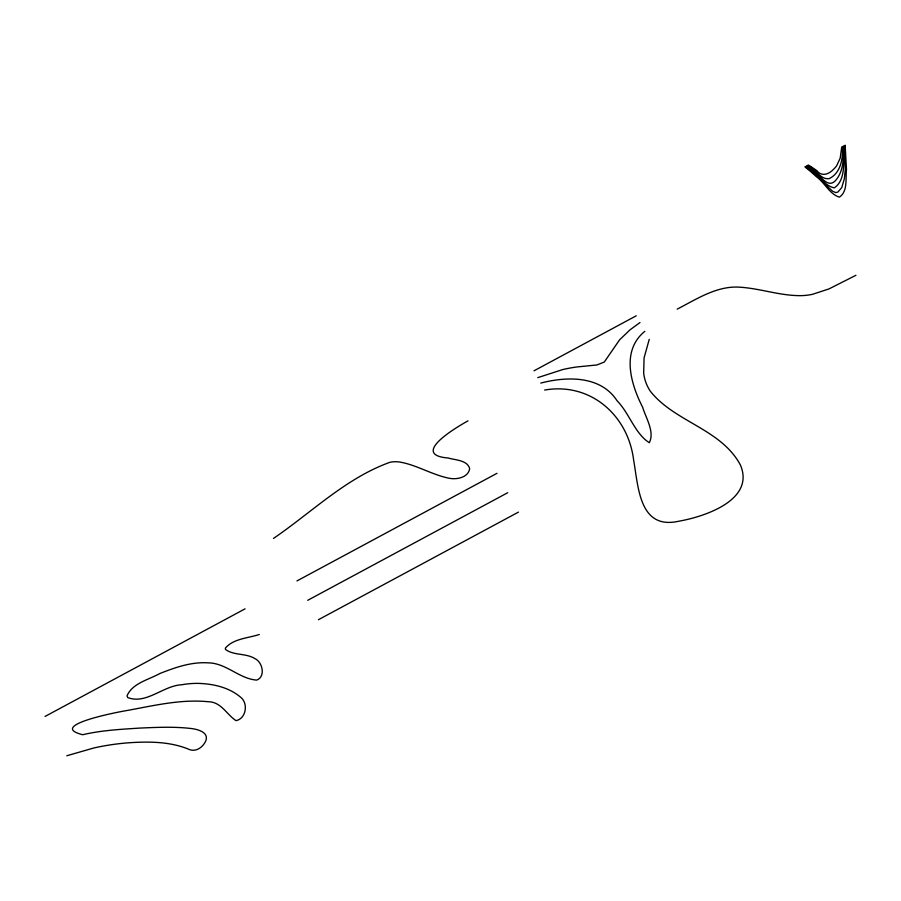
<?xml version="1.0" encoding="UTF-8"?>
<svg xmlns="http://www.w3.org/2000/svg" width="901" height="901" viewBox="0 0 901 901"><rect width="100%" height="100%" fill="white"/><g stroke="black" fill="none" stroke-linecap="round" stroke-linejoin="round"><path stroke-width="1.35" d="M649.249 339.339L644.069 357.934L643.674 373.239A45.974 43.496 -22.6 0 0 650.308 391.203C674.714 422.152 721.014 428.775 740.397 464.995C755.432 500.179 704.177 516.814 678.622 521.251C639.113 530.081 638.404 486.653 633.651 460.253C628.29 415.631 590.763 382.013 544.621 390.054M644.823 331.32C620.834 350.816 630.79 384.04 642.661 407.32C645.893 418.087 654.881 431.827 649.317 442.718C634.856 433.606 629.281 413.12 617.106 400.799C600.607 375.379 566.808 376.303 540.769 383.083M273.476 538.426C311.566 512.478 346.029 478.014 390.032 462.269A26.715 25.273 -22.6 0 1 399.898 462.067C417.298 465.119 432.57 475.154 449.914 478.386C457.291 479.659 468.509 477.327 469.68 468.531C467.146 459.96 455.343 460.174 448.225 458.012C409.403 454.904 456.863 427.006 467.991 420.857M639.969 322.558L629.99 329.856L619.573 339.857L604.267 362.078L596.901 364.961L577.248 366.921A136.524 129.158 -22.6 0 0 562.742 369.568L537.762 377.643M533.989 370.818L636.241 315.8M677.158 309.156C697.047 298.941 717.545 285.144 740.971 287.273C761.57 288.759 781.46 296.181 802.25 295.618A61.448 58.137 -22.6 0 0 812.353 294.357L828.943 288.939L855.95 275.278M45.05 716.441L245.072 608.839M296.97 580.92L496.992 473.318M307.703 600.314L507.725 492.712M318.425 619.719L518.447 512.117M66.787 755.759L93.895 747.965A232.987 220.43 -22.6 0 1 130.465 742.661C150.467 741.455 171.314 741.703 189.998 749.778C196.891 751.975 203.502 746.546 205.969 740.419C208.75 732.198 197.657 729.326 191.688 728.582C174.557 726.488 157.247 727.332 140.049 728.064C120.858 729.303 101.486 730.317 82.689 734.72C46.03 725.553 119.72 711.767 124.023 711.035C151.728 706.159 179.862 698.906 208.187 701.721C221.218 701.766 226.737 714.662 236.017 720.642C246.277 718.683 248.597 702.915 240.297 696.946C228.471 687.08 212.535 683.69 197.465 683.375A83.466 78.961 -22.6 0 0 181.777 684.749C163.239 685.627 146.153 704.751 127.728 697.554L127.018 695.876C132.256 683.273 148.642 679.759 159.68 673.599C175.053 667.506 191.316 661.728 208.097 662.854C226.162 662.945 239.249 678.858 256.729 680.097C265.806 676.752 262.63 662.111 254.927 658.62C246.007 653 233.809 655.703 225.487 649.441L225.351 648.146C233.382 638.584 248.068 638.201 259.263 634.495M844.181 154.296C843.471 165.412 844.8 181.011 834.236 187.892C822.748 185.257 816.723 171.584 806.282 166.167L806.969 165.795A187.543 177.429 -22.6 0 1 815.394 172.564C820.957 176.089 827.535 188.084 834.912 181.191C843.64 172.091 843.798 158.182 843.088 146.356L843.787 145.985L844.181 154.296M846.478 169.501C845.442 178.375 847.987 191.598 839.36 197.15C829.472 194.098 824.64 182.509 816.362 176.652A177.688 168.104 -22.6 0 0 804.897 166.91L805.595 166.539L813.457 172.958L832.501 191.181L835.768 192.611L837.862 192.071L841.748 187.599L844.395 178.612L845.341 168.69L844.474 145.613L845.161 145.241L846.478 169.501M842.503 150.377C842.694 160.964 839.597 173.769 829.123 178.635C820.338 179.975 815.247 168.408 807.668 165.424L808.355 165.052L811.001 166.696A147.032 139.103 -22.6 0 1 816.914 170.694C821.622 176.911 828.83 174.31 833.357 169.467A21.433 20.284 -22.6 0 0 836.702 165.671L840.183 158.182L841.714 147.1L842.401 146.728L842.503 150.377"/></g></svg>
